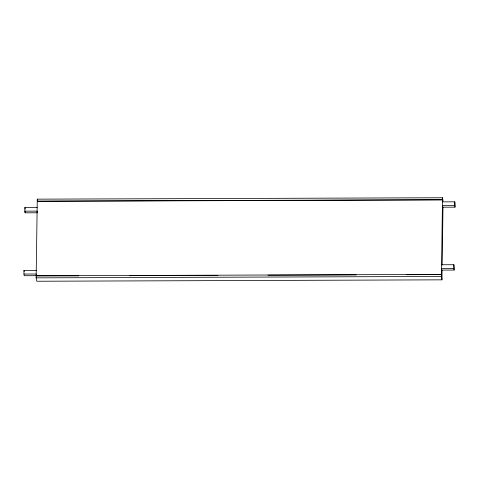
<?xml version="1.0" encoding="UTF-8"?>
<svg xmlns="http://www.w3.org/2000/svg" width="479" height="479" viewBox="0 0 479 479"><rect width="100%" height="100%" fill="white"/><g stroke="black" fill="none" stroke-linecap="round" stroke-linejoin="round"><path stroke-width="0.72" d="M23.95 274.066L36.236 274.018L36.506 275.682L24.219 275.724L23.95 274.066L24.004 270.396L36.284 270.354M37.41 212.784L25.13 212.826L24.854 211.167L24.908 207.497L37.194 207.455M25.13 212.826L25.148 211.359M442.081 270.192L441.943 279.844L36.703 281.245L36.147 277.856L37.278 199.156L442.524 197.755L443.075 201.144M441.943 279.844L441.416 274.413L36.176 275.814L78.825 275.838M406.306 274.707L441.446 274.587L442.524 197.755M442.159 264.995L442.991 207.084M453.823 268.384L441.536 268.426L441.806 270.09L454.092 270.048L453.87 264.713L441.59 264.755M454.727 205.491L442.44 205.533L442.716 207.191L454.996 207.15L454.781 201.821L442.494 201.863M454.092 270.048L453.87 264.713M454.996 207.15L454.781 201.821M37.254 201.12L442.494 199.725M37.278 201.3L442.524 199.899M24.854 211.167L37.14 211.125L37.32 212.233M129.665 275.664L217.891 275.359M267.989 275.185L356.214 274.88M36.147 277.856L441.387 276.455M37.278 199.156L37.613 201.192M24.908 207.497L25.177 209.161M24.004 270.396L24.184 271.503"/></g></svg>
